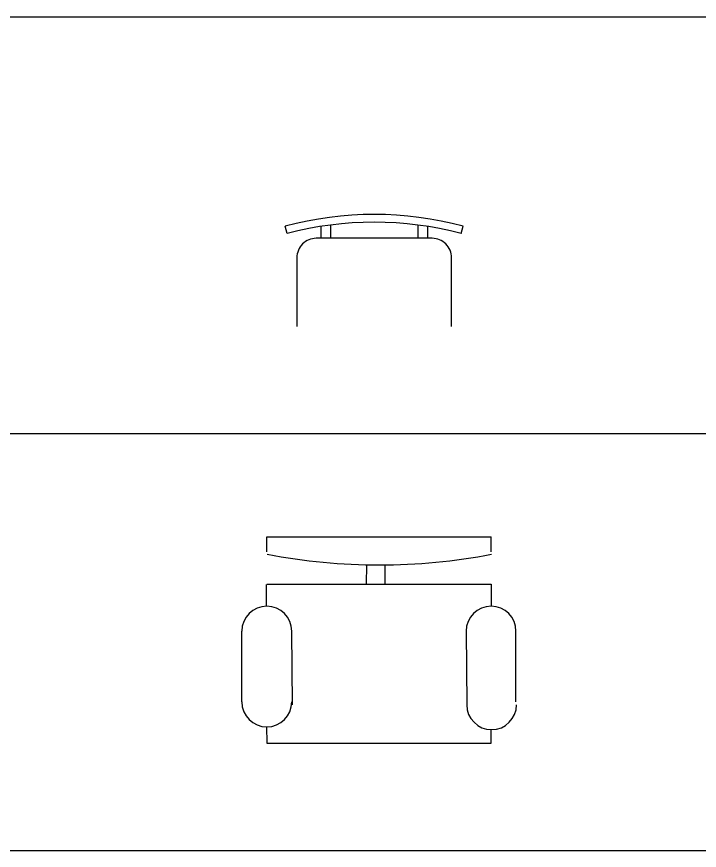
# Model space of a CAD drawing. Header units: millimetres. Extents: x 36213 to 52357, y 13387 to 22894.
# Drawn here: x 45982 to 47747, y 15935 to 18089 of the extents above; entities that cross this region are included whole.
import ezdxf

# ---------------------------------------------------------------- set-up
doc = ezdxf.new("R2010")
doc.units = ezdxf.units.MM
doc.layers.add('www.cad-blocks.net', color=7, linetype='Continuous')

# ---------------------------------------------------------------- blocks, each defined once
blk = doc.blocks.new('A$C62685A0B')
for p, q in [((239.9, 454.9), (259.3, 460)), ((258.5, 367.7), (227.7, 367.7)), ((262.1, 342.7), (227.7, 342.7)), ((262.1, 117.3), (227.7, 117.3)), ((258.5, 92.3), (227.7, 92.3)), ((239.9, 5.1), (259.3, 0))]:
    blk.add_line(p, q)
blk.add_lwpolyline([(0, 30), (177.7, 30, 0.414214), (227.7, 80), (227.7, 380, 0.414214), (177.7, 430), (0, 430)], format="xyb")
for radius in [873.7, 893.7]:
    blk.add_arc((-604.3, 230), radius, 345.0868, 14.9132)
blk = doc.blocks.new('A$C57D44523')
at = {"rotation": 89.99999999999999}
blk.add_blockref('A$C62685A0B', (460, 0), dxfattribs=at)
blk = doc.blocks.new('A$C7968133F')
at = {"linetype": 'Continuous'}
for p, q in [((64.5, 533.9), (644.7, 533.9)), ((64.5, 494.8), (64.5, 533.9)), ((644.7, 494.8), (644.7, 533.9)), ((322.2, 412.8), (323.8, 459.8)), ((370.9, 411.5), (370.9, 460.3)), ((64.2, 353.2), (64.2, 410.5)), ((64.5, 411.5), (644.7, 411.5)), ((644.7, 411.5), (645, 353.2)), ((0, 106.7), (0, 289.5)), ((128.9, 289.5), (130.5, 99.7)), ((580.2, 289.5), (581.8, 99.7)), ((709.1, 106.7), (709.1, 289.5)), ((64.2, 43), (64.5, 0)), ((645, 0), (645, 35.8)), ((64.5, 0), (644.7, 0))]:
    blk.add_line(p, q, dxfattribs=at)
for centre, radius, start, end in [((356.1, 2000.2), 1539.3, 259.1374, 280.8626), ((64.5, 289.5), 64.5, 0, 180), ((644.7, 289.5), 64.5, 0, 180), ((64.5, 106.7), 64.5, 180, 360), ((646.2, 99.7), 64.5, 180, 360)]:
    blk.add_arc(centre, radius, start, end, dxfattribs=at)
blk = doc.blocks.new('FORMAT')
at = {"layer": 'www.cad-blocks.net', "color": 155, "true_color": 0x546d8e}
for p, q in [((37805.3, 18089.3), (52357.3, 18089.3)), ((37805.3, 17011.9), (52357.3, 17011.9)), ((37805.3, 15934.5), (52357.3, 15934.5))]:
    blk.add_line(p, q, dxfattribs=at)

msp = doc.modelspace()

# ---------------------------------------------------------------- block references
for name, p in [('A$C57D44523', (46676.5, 17288.7)), ('A$C7968133F', (46564, 16211.3))]:
    msp.add_blockref(name, p)
at = {"layer": 'www.cad-blocks.net'}
msp.add_blockref('FORMAT', (0, 0), dxfattribs=at)

doc.saveas('drawing.dxf')
